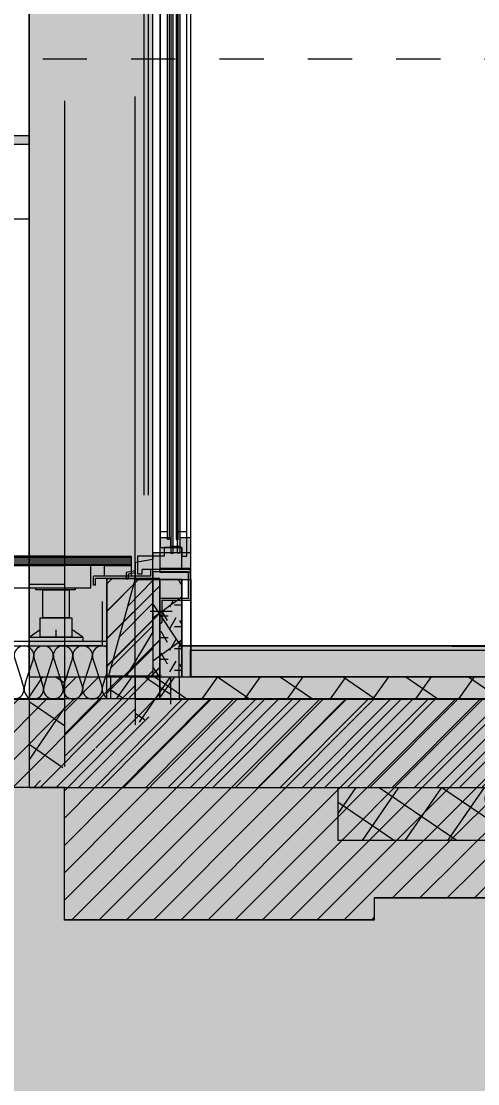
# Model space of a CAD drawing. Header units: metres. Extents: x 1838950 to 1842843, y 5171318 to 5174224.
# Drawn here: x 1840988.488 to 1840989.521, y 5171431.212 to 5171433.614 of the extents above; entities that cross this region are included whole.
import ezdxf

# ---------------------------------------------------------------- set-up
doc = ezdxf.new("R2010")
doc.units = ezdxf.units.M
doc.header["$LTSCALE"] = 0.0254
doc.header["$PDMODE"] = 1
doc.header["$PDSIZE"] = -2
for name, pattern in [('AXES', [2, 1.25, -0.25, 0.25, -0.25]), ('CACHE', [0.375, 0.25, -0.125]), ('ISO-02', [0.75, 0.6, -0.15])]:
    doc.linetypes.add(name, pattern=pattern)
doc.layers.get('0').update_dxf_attribs({"lineweight": 18})
doc.layers.get('DEFPOINTS').update_dxf_attribs({"lineweight": 18})
for name, color, linetype, lineweight, true_color in [('01_cote_gen', 4, 'Continuous', 18, 0x00ffff), ('01_hach', 1, 'CACHE', 18, 0xff0000), ('01_tram_axes', 1, 'AXES', 18, 0xff0000)]:
    doc.layers.add(name, color=color, linetype=linetype, lineweight=lineweight, true_color=true_color)
for name, color, linetype, lineweight in [('01_murs_coup', 7, 'Continuous', 18), ('B BATI-GO-coupÈ_Hatch', 7, 'Continuous', 5), ('B BATI-GO-coupé', 7, 'Continuous', 35), ('B BATI-GO-vu', 7, 'Continuous', 5), ('B BATI-GO-vu_Hatch', 7, 'Continuous', 5), ('B BATI-isolation', 7, 'Continuous', 5), ('B BATI-isolation_Hatch', 7, 'Continuous', 5), ('B BATI-sol', 7, 'Continuous', 13), ('B GÈnÈral_Hatch', 7, 'Continuous', 5), ('B Général', 7, 'Continuous', 5), ('B-BATI _ GO coupé', 7, 'Continuous', 35), ('B-BATI _ terrasses', 7, 'Continuous', 18), ('B-BATI _ terrasses_Hatch', 7, 'Continuous', 5), ('C ANNOTATIONS-cotation', 7, 'Continuous', 5), ('FENETRES - vu', 7, 'Continuous', 5), ('GÈnÈral_Hatch', 7, 'Continuous', 5), ('Général', 7, 'Continuous', 5)]:
    doc.layers.add(name, color=color, linetype=linetype, lineweight=lineweight)
doc.styles.add('Arial', font='arial.ttf')
doc.dimstyles.new('100é', dxfattribs={"dimtxt": 302.065972222221, "dimasz": 0.0001240234375, "dimexe": 0, "dimexo": 2.499999999999999e-06, "dimgap": 1e-07, "dimtad": 1, "dimzin": 3, "dimtxsty": 'Arial', "dimblk": 'VW_FILLEDARROW-2', "dimblk1": 'VW_FILLEDARROW-2', "dimblk2": 'VW_FILLEDARROW-2', "dimcen": 0, "dimdle": 1e-06, "dimazin": 0, "dimtfac": 1, "dimtix": 1, "dimtmove": 0, "dimatfit": 0, "dimldrblk": 'VW_FILLEDARROW-2', "dimfxl": 1, "dimfrac": 2, "dimtolj": 1, "dimtzin": 3, "dimarcsym": 0})
doc.dimstyles.new('EXE-COT-33', dxfattribs={"dimtxt": 302.065972222221, "dimasz": 0.00013797607421875, "dimexe": 1e-08, "dimexo": 8e-09, "dimgap": 5e-08, "dimtad": 1, "dimzin": 3, "dimtxsty": 'Arial', "dimblk": 'VW_FILLEDARROW-1', "dimblk1": 'VW_FILLEDARROW-1', "dimblk2": 'VW_FILLEDARROW-1', "dimcen": 0, "dimazin": 0, "dimtfac": 1, "dimtix": 1, "dimtmove": 0, "dimatfit": 0, "dimldrblk": 'VW_FILLEDARROW-1', "dimfxl": 1, "dimfrac": 2, "dimtolj": 1, "dimtzin": 3, "dimarcsym": 0})
pattern_1 = [(145.7235947438835, (388.1691140702418, 220.8695760480229), (-0.04505486471661582, -0.06610642302656715), []), (-124.2764052561165, (388.1691140702418, 220.8695760480229), (-0.06610642302656715, 0.04505486471661577), [])]
pattern_2 = [(45, (0, 0), (0.02425347222222122, -0.02645833333333338), [])]
pattern_3 = [(45, (0, 0), (0.03527777774492279, -0.02645833334565396), [])]
pattern_4 = [(0, (0.005291666661738418, -0.00705555555637693), (0.003527777774492279, -0.004409722221811535), [])]

# ---------------------------------------------------------------- blocks, each defined once
blk = doc.blocks.new('PF 208 Coupe-5')
at = {"layer": 'B GÈnÈral_Hatch', "linetype": 'Continuous', "lineweight": 0, "true_color": 0xffffff}
for points in [[(-1.151972003113283, 0.1699720031568896), (1.402984456645837, 0.1699720030701835), (1.402984456645837, -0.05002799692981654), (1.302984456645837, -0.1100279969298165), (1.262972003063728, -0.1100279969298165), (1.262972003052514, -0.1100279969298165), (-1.151972003113283, -0.1100279969303256), (-1.151972003113283, 0.1699720031568896)], [(1.402984456645837, -0.1100279969145822), (1.402984456645837, -0.01002799691458222), (1.402984456645837, -0.01002799691458222), (1.402984456645837, -0.01002799691458222), (1.182984456645837, -0.07002799691458222), (1.182984456645837, -0.1100279969145822), (1.402984456645837, -0.1100279969145822)], [(1.122984456645837, -0.1960279969303256), (1.122984456645837, -0.110027996929844), (1.137984456645837, -0.110027996929844), (1.144776549241985, -0.07002799693032558), (1.182984456645837, -0.07002799693032558), (1.182984456645837, -0.1960279969303256), (1.122984456645837, -0.1960279969303256)], [(1.088599108325829, -0.1510279969303255), (1.088599108325829, -0.1260279969303255), (1.157369804965844, -0.1260279969303255), (1.157369804965844, -0.1960279969303255), (1.088599108325829, -0.1960279969303255), (1.088599108325829, -0.1710279969303256), (1.108345256912103, -0.1710279969303256), (1.108345256912103, -0.1510279969303255), (1.088599108325829, -0.1510279969303255)]]:
    blk.add_hatch(color=7, dxfattribs=at).paths.add_polyline_path(points)
at = {"layer": 'B Général', "linetype": 'Continuous', "lineweight": 5}
h = blk.add_hatch(dxfattribs=at)
h.set_pattern_fill('50_BETON', style=0, pattern_type=2)
h.set_pattern_definition(pattern_2)
h.paths.add_polyline_path([(1.402984456645837, -0.1100279969145822), (1.402984456645837, -0.01002799691458222), (1.182984456645837, -0.07002799691458222), (1.182984456645837, -0.1100279969145822)])
at = {"layer": 'B Général', "linetype": 'Continuous', "lineweight": 0, "true_color": 0xeeeeee}
for points in [[(-0.9040453156618578, -0.1510279969303256), (1.123345256912103, -0.1510279969303256), (1.123345256912103, -0.1560279969303256), (-0.9040453156618578, -0.1560279969303256)], [(-0.9040453156618578, -0.1710279969303256), (1.123345256912103, -0.1710279969303256), (1.123345256912103, -0.1660279969303256), (-0.9040453156618578, -0.1660279969303256)]]:
    blk.add_hatch(color=7, dxfattribs=at).paths.add_polyline_path(points)
at = {"layer": 'GÈnÈral_Hatch', "linetype": 'Continuous', "lineweight": 0, "true_color": 0xffffff}
blk.add_hatch(color=7, dxfattribs=at).paths.add_polyline_path([(1.182984456645837, -0.1100279969145822), (1.402984456645837, -0.1100279969145822), (1.402984456645837, -0.1760279969303256), (1.182984456645837, -0.1760279969303256), (1.182984456645837, -0.1100279969145822)])
at = {"layer": 'Général', "linetype": 'Continuous', "lineweight": 5, "true_color": 0x808080}
h = blk.add_hatch(dxfattribs=at)
h.set_pattern_fill('02_ISOLANT', color=8, style=0, pattern_type=2)
h.set_pattern_definition(pattern_1)
h.paths.add_polyline_path([(1.182984456645837, -0.1100279969145822), (1.402984456645837, -0.1100279969145822), (1.402984456645837, -0.1760279969303256), (1.182984456645837, -0.1760279969303256)])
at = {"layer": 'B Général', "color": 251, "linetype": 'Continuous', "lineweight": 5, "true_color": 0x5b5b5b}
for p, q in [((-0.9020114145708449, -0.09002694259664258), (0.9919720031085856, -0.0900269448551376)), ((-0.902011414587666, -0.1000269425966426), (0.9919720030917645, -0.1000269448551376))]:
    blk.add_line(p, q, dxfattribs=at)
at = {"layer": 'B Général', "color": 7, "linetype": 'Continuous', "lineweight": 5}
blk.add_line((0.9263573461385267, -0.1100279969303256), (-1.018684515395592, -0.1100279969303256), dxfattribs=at)
at = {"layer": 'B Général', "color": 7, "linetype": 'Continuous', "lineweight": 5, "flags": 128}
for points in [[(-1.151972003113283, 0.1699720031568895), (1.402984456645837, 0.1699720030701835), (1.402984456645837, -0.05002799692981654), (1.302984456645837, -0.1100279969298165), (1.262972003063728, -0.1100279969298165), (1.262972003052514, -0.1100279969298165), (-1.151972003113283, -0.1100279969303256)], [(1.402984456645837, -0.1100279969145822), (1.402984456645837, -0.01002799691458222), (1.402984456645837, -0.01002799691458222), (1.402984456645837, -0.01002799691458222), (1.182984456645837, -0.07002799691458222), (1.182984456645837, -0.1100279969145822)], [(-0.9530698637155992, -0.1260279969303256), (1.166469804965844, -0.1260279969303256), (1.166469804965844, -0.1960279969303256), (-0.9530698637155992, -0.1960279969303256)]]:
    blk.add_lwpolyline(points, close=True, dxfattribs=at)
at = {"layer": 'B Général', "lineweight": 5, "flags": 128}
for points in [[(1.122984456645837, -0.1960279969303256), (1.122984456645837, -0.110027996929844), (1.137984456645837, -0.110027996929844), (1.144776549241985, -0.07002799693032558), (1.182984456645837, -0.07002799693032558), (1.182984456645837, -0.1960279969303256)], [(1.08859910832583, -0.1510279969303256), (1.08859910832583, -0.1260279969303256), (1.157369804965844, -0.1260279969303256), (1.157369804965844, -0.1960279969303256), (1.08859910832583, -0.1960279969303256), (1.08859910832583, -0.1710279969303256), (1.108345256912103, -0.1710279969303256), (1.108345256912103, -0.1510279969303256)], [(-0.9040453156618578, -0.1510279969303256), (1.123345256912103, -0.1510279969303256), (1.123345256912103, -0.1560279969303256), (-0.9040453156618578, -0.1560279969303256)], [(-0.9040453156618578, -0.1710279969303256), (1.123345256912103, -0.1710279969303256), (1.123345256912103, -0.1660279969303256), (-0.9040453156618578, -0.1660279969303256)]]:
    blk.add_lwpolyline(points, close=True, dxfattribs=at)
at = {"layer": 'Général', "color": 7, "linetype": 'Continuous', "lineweight": 5}
for p, q in [((1.181905651439199, -0.05473173811149429), (1.181905651439199, -0.0502317381114943)), ((1.182984456645837, -0.1760279969303256), (1.402984456645837, -0.1760279969303256)), ((1.182984456645837, -0.1960279969303256), (1.402984456645837, -0.1960279969303256))]:
    blk.add_line(p, q, dxfattribs=at)
at = {"layer": 'Général', "color": 7, "linetype": 'Continuous', "lineweight": 5, "flags": 128}
for points in [[(1.163415036892481, -0.07002799692959066), (1.166905651439199, -0.0502317381114943), (1.181905651439199, -0.0502317381114943), (1.178155651439199, -0.0502317381114943)], [(1.167984456645837, -0.07002799693032558), (1.170681599779497, -0.05473173811149431), (1.181905651439199, -0.05473173811149429)]]:
    blk.add_lwpolyline(points, dxfattribs=at)
blk.add_lwpolyline([(1.182984456645837, -0.1100279969145822), (1.402984456645837, -0.1100279969145822), (1.402984456645837, -0.1760279969303256), (1.182984456645837, -0.1760279969303256)], close=True, dxfattribs=at)
blk = doc.blocks.new('Groupe-397-1-4')
at = {"layer": 'B Général', "linetype": 'Continuous', "lineweight": 0, "true_color": 0x808080}
blk.add_hatch(color=8, dxfattribs=at).paths.add_polyline_path([(77.58484212868782, -58.64995336934717), (84.18487662373452, -58.64995336934717), (84.18487662373452, -58.66995336934718), (77.58484212868782, -58.66995336934718)])
at = {"layer": 'B Général', "color": 7, "linetype": 'Continuous', "lineweight": 5, "flags": 128}
blk.add_lwpolyline([(77.58484212868782, -58.64995336934717), (84.18487662373452, -58.64995336934717), (84.18487662373452, -58.66995336934718), (77.58484212868782, -58.66995336934718)], close=True, dxfattribs=at)
blk = doc.blocks.new('VW_FILLEDARROW-2')
at = {"linetype": 'Continuous', "lineweight": 0, "transparency": 16777216}
blk.add_hatch(color=0, dxfattribs=at).paths.add_polyline_path([(-1, 0.1227845609029044), (0, 0), (-1, -0.1227845609029047)])
at = {"color": 0, "lineweight": 20, "transparency": 16777216, "flags": 128}
blk.add_lwpolyline([(-1, 0.1227845609029044), (0, 0), (-1, -0.1227845609029047)], close=True, dxfattribs=at)
blk = doc.blocks.new('*D1740')
at = {"layer": 'C ANNOTATIONS-cotation', "color": 0, "linetype": 'Continuous', "lineweight": -2, "transparency": 16777216}
for p, q in [((1840994.728858534, 5171434.701951964), (1840992.260898739, 5171434.701951964)), ((1840992.260898739, 5171434.677147277), (1840992.260898739, 5171432.226756651)), ((1840989.463461636, 5171432.201951964), (1840992.260898739, 5171432.201951964))]:
    blk.add_line(p, q, dxfattribs=at)
at = {"layer": 'DEFPOINTS', "color": 0, "linetype": 'Continuous', "transparency": 16777216}
for p in [(1840994.728861033, 5171434.701951964), (1840989.463459136, 5171432.201951964), (1840992.260898739, 5171432.201951964)]:
    blk.add_point(p, dxfattribs=at)
at = {"layer": 'C ANNOTATIONS-cotation', "color": 0, "linetype": 'Continuous', "lineweight": -2, "transparency": 16777216, "xscale": 0.0248046875, "yscale": 0.0248046875, "zscale": 0.0248046875}
for p, rotation in [((1840992.260898739, 5171434.701951964), 90), ((1840992.260898739, 5171432.201951964), 270)]:
    blk.add_blockref('VW_FILLEDARROW-2', p, dxfattribs=dict(at, rotation=rotation))
at = {"layer": 'C ANNOTATIONS-cotation', "color": 0, "linetype": 'Continuous', "lineweight": 5, "transparency": 16777216, "insert": (1840992.194542531, 5171433.451951963), "char_height": 0.09377775410353535, "attachment_point": 5, "rotation": 90, "style": 'Arial'}
blk.add_mtext('\\A1;2,50', dxfattribs=at)
blk = doc.blocks.new('*D1741')
at = {"layer": 'C ANNOTATIONS-cotation', "color": 0, "linetype": 'Continuous', "lineweight": -2, "transparency": 16777216}
for p, q in [((1840992.260898739, 5171432.226756651), (1840992.260898739, 5171432.251561339)), ((1840989.463461636, 5171432.201951964), (1840992.260898739, 5171432.201951964)), ((1840992.260898739, 5171432.201951964), (1840992.260898739, 5171431.761951963)), ((1840991.61574986, 5171431.761951963), (1840992.260898739, 5171431.761951963)), ((1840992.260898739, 5171431.737147276), (1840992.260898739, 5171431.712342588))]:
    blk.add_line(p, q, dxfattribs=at)
at = {"layer": 'DEFPOINTS', "color": 0, "linetype": 'Continuous', "transparency": 16777216}
for p in [(1840989.463459136, 5171432.201951964), (1840991.61574736, 5171431.761951963), (1840992.260898739, 5171431.761951963)]:
    blk.add_point(p, dxfattribs=at)
at = {"layer": 'C ANNOTATIONS-cotation', "color": 0, "linetype": 'Continuous', "lineweight": -2, "transparency": 16777216, "xscale": 0.0248046875, "yscale": 0.0248046875, "zscale": 0.0248046875}
for p, rotation in [((1840992.260898739, 5171432.201951964), 270), ((1840992.260898739, 5171431.761951963), 90)]:
    blk.add_blockref('VW_FILLEDARROW-2', p, dxfattribs=dict(at, rotation=rotation))
at = {"layer": 'C ANNOTATIONS-cotation', "color": 0, "linetype": 'Continuous', "lineweight": 5, "transparency": 16777216, "insert": (1840992.265254292, 5171431.380351985), "char_height": 0.09377775410353535, "attachment_point": 5, "rotation": 90, "style": 'Arial'}
blk.add_mtext('\\A1;0,44', dxfattribs=at)
blk = doc.blocks.new('Groupe-873-1-4')
at = {"layer": 'B-BATI _ terrasses_Hatch', "linetype": 'Continuous', "lineweight": 0, "true_color": 0xffffff}
for points in [[(84.19993304139223, -59.67235216697661), (84.28938820639013, -59.67235216697661), (84.28938820639013, -59.67739109161886), (84.19993304139223, -59.67739109161886), (84.19993304139223, -59.67235216697661)], [(84.21601217580778, -59.67739109161886), (84.27564895247302, -59.67739109161886), (84.2756489524735, -59.74003777000142), (84.2160121758083, -59.74003777000142), (84.21601217580778, -59.67739109161886)], [(84.21004848054903, -59.74003777000143), (84.28157689473981, -59.74003777000143), (84.28154117717519, -59.78405751194524), (84.21001324928953, -59.78405751194524), (84.21004848054903, -59.74003777000143)], [(84.18501785618159, -59.78405751194524), (84.30664327210022, -59.78405751194524), (84.30664327210022, -59.79413536123685), (84.18501785618164, -59.79413536123685), (84.18501785618159, -59.78405751194524)]]:
    blk.add_hatch(color=7, dxfattribs=at).paths.add_polyline_path(points)
at = {"layer": 'B-BATI _ GO coupé', "lineweight": 5}
for p, q in [((84.1850178561816, -59.78405751194523), (84.21002467189497, -59.76705824541496)), ((84.24581900519063, -59.76770649833078), (84.24583056414093, -59.78345394275521)), ((84.30664327212993, -59.78405751194523), (84.2815883246421, -59.76710757090393))]:
    blk.add_line(p, q, dxfattribs=at)
at = {"layer": 'B-BATI _ terrasses', "color": 7, "lineweight": 5, "flags": 128}
for points in [[(84.19993304139224, -59.67235216697661), (84.28938820639014, -59.67235216697661), (84.28938820639014, -59.67739109161886), (84.19993304139224, -59.67739109161886)], [(84.21601217580779, -59.67739109161886), (84.27564895247302, -59.67739109161886), (84.27564895247353, -59.74003777000142), (84.21601217580832, -59.74003777000142)], [(84.210048480549, -59.74003777000142), (84.28157689473981, -59.74003777000142), (84.28154117717519, -59.78405751194523), (84.21001324928953, -59.78405751194523)], [(84.1850178561816, -59.78405751194523), (84.30664327210025, -59.78405751194523), (84.30664327210025, -59.79413536123684), (84.18501785618166, -59.79413536123684)]]:
    blk.add_lwpolyline(points, close=True, dxfattribs=at)
blk = doc.blocks.new('Groupe-874-1-4')
at = {"layer": 'FENETRES - vu'}
for p, q in [((0.1829666215399047, -1.044997024635741), (0.09296662154022488, -1.044997106041134)), ((0.0929667115608172, -1.059870373460071), (0.09296662154022488, -1.044997106041134)), ((0.1779666215399047, -1.049997024635741), (0.09796662154022488, -1.049997106041133)), ((0.09796671194520604, -1.064870373460071), (0.09796662154022488, -1.049997106041133)), ((0.1779679498863843, -1.109997935617153), (0.1779666215399047, -1.049997024635741)), ((0.1829679498863843, -1.114997935617153), (0.1829666215399047, -1.044997024635741)), ((0.0929667115608172, -1.059870373460071), (-0.0370331968798273, -1.05987029786942)), ((-0.0370331968798273, -1.07987029786942), (-0.0370331968798273, -1.05987029786942)), ((-0.0320331968798273, -1.07987029786942), (-0.0370331968798273, -1.07987029786942)), ((0.09796671194520604, -1.064870373460071), (-0.0320331968798273, -1.06487029786942)), ((-0.0320331968798273, -1.07987029786942), (-0.0320331968798273, -1.06487029786942)), ((0.1779679498863843, -1.109997935617153), (0.1129679548177955, -1.109997934959989)), ((0.1129679548177955, -1.109997934959989), (0.1129679548177955, -1.164997934960018)), ((0.1829679498863843, -1.114997935617153), (0.1179679548177955, -1.114997934959989)), ((0.1179679548177955, -1.114997934960018), (0.1179679548177955, -1.164997934960018)), ((0.1412957776736876, -1.139997934960018), (0.09129577767368756, -1.139997934960018)), ((0.1129679548177955, -1.164997934960018), (0.1179679548177955, -1.164997934960018))]:
    blk.add_line(p, q, dxfattribs=at)
blk = doc.blocks.new('PF 208 Coupe-1-4')
at = {"layer": 'B BATI-GO-vu', "linetype": 'Continuous', "lineweight": 5}
h = blk.add_hatch(dxfattribs=at)
h.set_pattern_fill('45_0_15_52', style=0, pattern_type=2)
h.set_pattern_definition(pattern_3)
h.paths.add_polyline_path([(0.1129707800416509, -1.284997934975036), (0.1129707732208044, -1.06499792239492), (-0.007029226779195596, -1.06499792239492), (-0.007029213137531769, -1.284997934975036)])
at = {"layer": 'B BATI-GO-vu_Hatch', "linetype": 'Continuous', "lineweight": 0, "true_color": 0xffffff}
blk.add_hatch(color=7, dxfattribs=at).paths.add_polyline_path([(0.1129707800416508, -1.284997934975035), (0.1129707732208044, -1.064997922394919), (-0.007029226779195596, -1.064997922394919), (-0.007029213137531762, -1.284997934975035), (0.1129707800416508, -1.284997934975035)])
at = {"layer": 'B BATI-isolation_Hatch', "linetype": 'Continuous', "lineweight": 5, "true_color": 0x444444}
h = blk.add_hatch(dxfattribs=at)
h.set_pattern_fill('HEXA_0_05_5', color=250, style=0, pattern_type=2)
h.set_pattern_definition([(0, (-1.075735590855032, -0.8101890777822937), (0.04261363593750001, 0.02460299407215187), [0.028409090625, -0.05681818125000002]), (120, (-1.075735590855032, -0.8101890777822937), (-0.04261363584439146, 0.02460299423342057), [0.02840909062499998, -0.05681818124999997]), (59.99999999999999, (-1.047326500230032, -0.7609830894229651), (9.310853130162222e-11, 0.04920598830557245), [0.02840909062499999, -0.05681818125])])
h.paths.add_polyline_path([(0.1179680226590863, -1.129283649845122), (0.1179679548178101, -1.164998121451223), (0.1129679498863843, -1.164998121451223), (0.1129679498615878, -1.284997935616717), (0.1629679498615878, -1.284997935616717), (0.1629679498863843, -1.114997935617153), (0.1179680226590863, -1.114997935617153)])
at = {"linetype": 'Continuous', "lineweight": 5, "flags": 128}
blk.add_lwpolyline([(-0.01203029146385961, -1.035870322072115), (0.04796970174976741, -1.035870322072115), (0.04796970174976741, -1.059870332768617), (-0.01203029146385961, -1.059870332768617)], close=True, dxfattribs=at)
at = {"layer": 'B BATI-GO-coupé', "linetype": 'Continuous', "lineweight": 5}
blk.add_line((-0.1829714006623399, 0.9849445296509511), (-0.1829714006623399, -1.284738065927435), dxfattribs=at)
at = {"layer": 'B BATI-GO-vu', "linetype": 'Continuous', "lineweight": 5}
for p, q in [((0.0629697017497674, -1.054870335641011), (0.07296970174976741, -1.054870335641011)), ((0.1629668022683909, -1.044997042725663), (0.07296970174976741, -1.044997042725663)), ((0.07296970174976741, -1.054870335641011), (0.07296970174976741, -1.044997042725663))]:
    blk.add_line(p, q, dxfattribs=at)
at = {"layer": 'B BATI-GO-vu', "flags": 128}
blk.add_lwpolyline([(0.1129707800416509, -1.284997934975036), (0.1129707732208044, -1.06499792239492), (-0.007029226779195596, -1.06499792239492), (-0.007029213137531769, -1.284997934975036)], close=True, dxfattribs=at)
at = {"layer": 'B BATI-isolation'}
for p, q in [((0.1629679498863988, -1.114998122108358), (0.1629679497809908, -1.284997935616717)), ((0.1829679498863989, -1.114998122108358), (0.1829676486444697, -1.284997935616717))]:
    blk.add_line(p, q, dxfattribs=at)
at = {"layer": 'B Général', "color": 7, "lineweight": 5}
for p, q in [((0.1141281960438137, 0.9641982363471471), (0.1141281960438137, -0.9598694172205396)), ((0.1741281960438137, -0.959869417208316), (0.1741281960438137, 0.9803142174657987))]:
    blk.add_line(p, q, dxfattribs=at)
at = {"layer": 'B Général', "lineweight": 5}
blk.add_line((0.0629697017497674, -1.014870322072748), (0.0629697017497674, -1.054870335641011), dxfattribs=at)
at = {"layer": 'B Général', "color": 7, "lineweight": 5, "flags": 128}
for points in [[(0.1303781960438136, 0.9728753422163136), (0.1343781960438137, 0.9728753422163136), (0.1343781960438137, -0.977), (0.1303781960438136, -0.977)], [(0.1543781960438137, 0.9728753422163136), (0.1503781960438137, 0.9728753422163136), (0.1503781960438137, -0.977), (0.1543781960438137, -0.977)]]:
    blk.add_lwpolyline(points, close=True, dxfattribs=at)
at = {"layer": 'FENETRES - vu'}
for p, q in [((0.1629668022683909, -0.9948703220727475), (0.1229668022683909, -0.9948703220727475)), ((0.1229668022683909, -0.9948703220727475), (0.1229668022683909, -1.014870322072748)), ((0.1629668022683909, -1.044997042725663), (0.1629668022683909, -0.9948703220727475)), ((0.1229668022683909, -1.014870322072748), (0.0629697017497674, -1.014870322072748))]:
    blk.add_line(p, q, dxfattribs=at)
at = {"layer": 'FENETRES - vu', "flags": 128}
blk.add_lwpolyline([(0.1303781960438136, -0.9598694172172291), (0.1141281960438137, -0.9598694172205396), (0.1141281960509441, -0.9948703220725109), (0.1629668022683909, -0.9948703220727475), (0.1629668022695842, -1.014870335645057), (0.1741281960588603, -1.014870335642812), (0.1741281960438137, -0.959869417208316), (0.1543781960438137, -0.9598694172123395)], dxfattribs=at)
at = {"layer": 'FENETRES - vu', "color": 7}
blk.add_blockref('Groupe-874-1-4', (0, 0), dxfattribs=at)
blk = doc.blocks.new('Groupe-973-1-4')
at = {"layer": 'B BATI-GO-coupÈ_Hatch', "linetype": 'Continuous', "lineweight": 0, "true_color": 0xffffff}
for points in [[(84.96607381249257, -60.4224073939075), (84.26488626994542, -60.42304670268169), (84.26488626994542, -60.12431911273919), (76.14487977601026, -60.12368290770977), (76.14487977601026, -57.05186553712178), (76.31484213000094, -57.05186553712178), (76.31484213000094, -59.92368290770985), (81.02472797994426, -59.92368290770985), (81.02472709874834, -58.83867728997307), (81.18472779269138, -58.83867728997307), (81.18472867388732, -59.92368290770985), (84.18484862324316, -59.92368290770985), (84.18484862324316, -59.92241049764684), (84.36067697003793, -59.92241049764684), (84.36067836861935, -59.65135215309755), (84.48067553221905, -59.65135215309755), (84.48067413361645, -59.92241049764684), (84.88485511730855, -59.92241049764684), (84.8848551173085, -59.92368290770926), (90.42484219807066, -59.92368290770025), (90.42484205540272, -60.37368445955434), (84.96607366982467, -60.37368135581871), (84.96607381249257, -60.4224073939075)], [(90.42484212673668, -59.87368290770991), (84.55067509967841, -59.87368290770991), (84.55067509967806, -59.81368290770991), (90.42484212673668, -59.81368290770991), (90.42484212673668, -59.87368290770991)], [(90.42487978439183, -59.92368290770985), (84.48067412706031, -59.92368290770985), (84.48067412705998, -59.87368290770984), (90.42487978439183, -59.87368290770984), (90.42487978439183, -59.92368290770985)]]:
    blk.add_hatch(color=7, dxfattribs=at).paths.add_polyline_path(points)
at = {"layer": 'B BATI-GO-coupé', "linetype": 'Continuous', "lineweight": 5}
h = blk.add_hatch(dxfattribs=at)
h.set_pattern_fill('45_0_15_52', style=0, pattern_type=2)
h.set_pattern_definition(pattern_3)
h.paths.add_polyline_path([(84.96607381249257, -60.42240739390749), (84.26488626994544, -60.42304670268168), (84.26488626994544, -60.12431911273919), (76.14487977601027, -60.12368290770976), (76.14487977601027, -57.05186553712178), (76.31484213000095, -57.05186553712178), (76.31484213000095, -59.92368290770985), (81.02472797994426, -59.92368290770985), (81.02472709874834, -58.83867728997307), (81.18472779269138, -58.83867728997306), (81.18472867388734, -59.92368290770985), (84.18484862324316, -59.92368290770985), (84.18484862324316, -59.92241049764684), (84.36067697003793, -59.92241049764684), (84.36067836861935, -59.65135215309754), (84.48067553221905, -59.65135215309754), (84.48067413361647, -59.92241049764684), (84.88485511730855, -59.92241049764684), (84.88485511730853, -59.92368290770924), (90.42484219807066, -59.92368290770024), (90.42484205540272, -60.37368445955434), (84.96607366982467, -60.37368135581871)])
h = blk.add_hatch(dxfattribs=at)
h.set_pattern_fill('VEGETAL2', style=0, pattern_type=2)
h.set_pattern_definition([(45.00000000000001, (0.00766044443118978, 0.006427876096865395), (0.07071067811865475, -0.07071067811865475), [0.005250000000000001, -0.09975]), (75.38513961817223, (0.01783757310405148, -0.02455131312549933), (0.07128352955351579, -0.01020497534481402), [0.003653325460649147, -0.0538819327978997]), (24.65279856175331, (0.07046590121858777, -0.01626833515036798), (0.04019629823861681, -0.01699406978889371), [0.00342866653670716, -0.05944073389669932]), (44.99999999999999, (-0.02148741847566572, -0.04217143323652701), (0.12699999978689, -0.12699999978689), [0.0017960512212, -0.1778090708988]), (44.99999999999999, (0.00759533106636674, -0.07226474791589221), (0.12699999978689, -0.12699999978689), [0.0017960512212, -0.1778090708988]), (44.99999999999999, (0.05114839341893461, -0.04939342937408118), (0.12699999978689, -0.12699999978689), [0.0017960512212, -0.1778090708988]), (-8.57428194001256, (0.0134009213955161, 0.09535251034970602), (-0.02677759893882031, -0.1775977479778722), [0.004897594814510111, -0.17470752730549]), (7.244392092316059, (0.09172520919830579, -0.001601069482110769), (0.02264854258806916, -0.1781713877433089), [0.007719076551923468, -0.1718860455680765]), (-123.5382931368003, (0.007258664261154258, 0.04582940247338029), (-0.1497038783126153, 0.09923078509163233), [0.005505389384252163, -0.06081184556066669]), (29.27305932422257, (-0.05623602223771048, -0.04085786176155187), (0.08782193821209146, -0.156669419672161), [0.006520850619777362, -0.1730842715002227]), (46.50820719470569, (-0.01237424770242907, 0.03353363604234972), (0.1302986605182412, -0.1236133445825821), [0.01836432124960537, -0.1612408008703945]), (31.33011299162627, (0.02879023769282431, -0.1074466298316049), (0.09338893746871145, -0.1534161212200505), [0.009120130412457185, -0.1704849917075428]), (40.00000000000001, (0, 0), (0.1154479471349735, -0.1375855057557316), [0.01, -0.1696051221200001]), (-70.53999473735705, (-0.03214351280082497, -0.09335153952286794), (-0.1693450487497959, -0.05983522671194084), [0.008291462430797526, -0.1733457928602815]), (42.46615669949397, (0.03123067047074136, -0.01714234994268619), (0.06751545970018591, -0.07376762637819234), [0.00461937027994165, -0.08776803531889135]), (45, (0.05480089651029295, -0.04071257598223777), (0.07071067811865475, -0.07071067811865474), [0.005000000000000001, -0.095]), (49.38992307315287, (0.1019413485893961, -0.08785302806134093), (0.07591568403175053, -0.06509077444608732), [9.999999999999998e-05, -0.1775317375289578])])
h.paths.add_polyline_path([(90.42484212673669, -59.87368290770991), (84.55067509967841, -59.87368290770991), (84.55067509967807, -59.81368290770991), (90.42484212673669, -59.81368290770991)])
at = {"layer": 'B Général', "linetype": 'Continuous', "lineweight": 5, "true_color": 0x808080}
h = blk.add_hatch(dxfattribs=at)
h.set_pattern_fill('BOIS FIL HOR', color=8, style=0, pattern_type=2)
h.set_pattern_definition(pattern_4)
h.paths.add_polyline_path([(84.26567587894819, -59.6012245527748), (84.11567587894821, -59.6012245527748), (84.11567587894818, -59.6222245527748), (84.26567587894819, -59.6222245527748)])
h = blk.add_hatch(dxfattribs=at)
h.set_pattern_fill('BOIS FIL HOR', color=8, style=0, pattern_type=2)
h.set_pattern_definition(pattern_4)
h.paths.add_polyline_path([(84.26567587894819, -59.6012245527748), (84.41567587894818, -59.6012245527748), (84.41567587894818, -59.6222245527748), (84.26567587894819, -59.6222245527748)])
at = {"layer": 'B BATI-GO-coupé', "linetype": 'Continuous', "lineweight": 5, "flags": 128}
blk.add_lwpolyline([(84.96607381249257, -60.42240739390749), (84.26488626994544, -60.42304670268168), (84.26488626994544, -60.12431911273919), (76.14487977601027, -60.12368290770976), (76.14487977601027, -57.05186553712178), (76.31484213000095, -57.05186553712178), (76.31484213000095, -59.92368290770985), (81.02472797994426, -59.92368290770985), (81.02472709874834, -58.83867728997307), (81.18472779269138, -58.83867728997306), (81.18472867388734, -59.92368290770985), (84.18484862324316, -59.92368290770985), (84.18484862324316, -59.92241049764684), (84.36067697003793, -59.92241049764684), (84.36067836861935, -59.65135215309754), (84.48067553221905, -59.65135215309754), (84.48067413361647, -59.92241049764684), (84.88485511730855, -59.92241049764684), (84.88485511730853, -59.92368290770924), (90.42484219807066, -59.92368290770024), (90.42484205540272, -60.37368445955434), (84.96607366982467, -60.37368135581871)], close=True, dxfattribs=at)
at = {"layer": 'B BATI-GO-coupé', "lineweight": 9, "flags": 128}
for points in [[(90.42484212673669, -59.87368290770991), (84.55067509967841, -59.87368290770991), (84.55067509967807, -59.81368290770991), (90.42484212673669, -59.81368290770991)], [(90.42487978439185, -59.92368290770985), (84.48067412706033, -59.92368290770985), (84.48067412706001, -59.87368290770985), (90.42487978439185, -59.87368290770985)]]:
    blk.add_lwpolyline(points, close=True, dxfattribs=at)
at = {"layer": 'B BATI-GO-vu'}
blk.add_line((77.58649966137408, -58.83868095928408), (84.1847341334674, -58.83868095928408), dxfattribs=at)
at = {"layer": 'B BATI-GO-vu', "color": 7, "linetype": 'Continuous', "lineweight": 13, "flags": 128}
blk.add_lwpolyline([(84.35067948858877, -59.70380198314242), (84.35068177636009, -59.80380198314241), (84.36067948858876, -59.80380198307623), (84.36067720081748, -59.70380198314242)], dxfattribs=at)
blk.add_lwpolyline([(84.3606839022467, -59.79380198317892), (81.18472728565078, -59.79380198319731), (81.18472728565078, -59.80380198317891), (84.3606839022467, -59.80380198316058)], close=True, dxfattribs=at)
at = {"layer": 'B BATI-sol'}
blk.add_line((90.42484212673673, -59.80368290770997), (84.55067394988382, -59.80368290770997), dxfattribs=at)
at = {"layer": 'B Général', "color": 7, "linetype": 'ISO-02', "lineweight": 5}
for p, q in [((84.35043996770732, -59.80380750478528), (82.21296968629916, -59.80380750478528)), ((84.3946634907712, -59.92380750478527), (82.21296968629916, -59.92380750478527))]:
    blk.add_line(p, q, dxfattribs=at)
at = {"layer": 'B Général', "color": 7, "linetype": 'Continuous', "lineweight": 5}
for p, q in [((84.17256852581733, -59.89467425938518), (84.16964859432538, -59.8857316061719)), ((84.21679204888127, -59.89467425938518), (84.21489477448073, -59.8888636206557)), ((84.26101557194517, -59.89467425938518), (84.26014095463604, -59.89199563513955)), ((84.3606777727603, -59.92037109922696), (84.3606777727603, -59.89895495788104))]:
    blk.add_line(p, q, dxfattribs=at)
at = {"layer": 'B Général', "lineweight": 5, "flags": 128}
for points in [[(84.26567587894819, -59.6012245527748), (84.11567587894821, -59.6012245527748), (84.11567587894818, -59.6222245527748), (84.26567587894819, -59.6222245527748)], [(84.26567587894819, -59.6012245527748), (84.41567587894818, -59.6012245527748), (84.41567587894818, -59.6222245527748), (84.26567587894819, -59.6222245527748)], [(84.32466932369736, -59.6222245527748), (81.20087866243365, -59.6222245527748), (81.20087866243365, -59.67235216697661), (84.32466932369692, -59.67235216697661)]]:
    blk.add_lwpolyline(points, close=True, dxfattribs=at)
at = {"layer": 'B Général', "color": 7, "linetype": 'Continuous', "lineweight": 5, "flags": 128}
for points in [[(84.17727087724599, -59.88625923304397), (84.1946802873493, -59.83294075018533, 0.05288452119623151), (84.1956576369835, -59.82835381522036, -0.05217851489917144), (84.19565763698353, -59.82372618051988, 0.3839952055385888), (84.1735458754515, -59.80380750478528, 0.383995205537121), (84.15143411391962, -59.8237261805201, -0.05217851490252422), (84.15143411391959, -59.82835381522067, 0.0528845212035019), (84.15241146355379, -59.83294075018537), (84.16964859432538, -59.8857316061719)], [(84.22051694978035, -59.88925279681178), (84.2389038104132, -59.8329407501853, 0.05288452119508804), (84.2398811600474, -59.82835381522046, -0.0521785149025074), (84.23988116004743, -59.82372618051982, 0.3839952055406415), (84.21776939851544, -59.80380750478528, 0.3839952055405783), (84.19565763698355, -59.82372618052007, -0.05217851490254882), (84.19565763698354, -59.82835381522082, 0.05288452119046681), (84.19663498661772, -59.83294075018531), (84.21489477448073, -59.8888636206557)], [(84.26376302231476, -59.89224636057959), (84.28312733347715, -59.83294075018533, 0.05288452119976142), (84.28410468311137, -59.82835381522062, -0.0521785149014163), (84.28410468311135, -59.82372618051991, 0.3839952055397461), (84.26199292157933, -59.80380750478528, 0.3839952055374047), (84.23988116004743, -59.82372618051984, -0.05217851490799292), (84.23988116004743, -59.82835381522077, 0.05288452119728594), (84.24085850968166, -59.83294075018537), (84.26014095463604, -59.89199563513955)], [(84.30701723353853, -59.89524048772032, -0.006669784629545233), (84.30719379427755, -59.89467425938516), (84.3273508565411, -59.83294075018522, 0.05288452118889146), (84.32832820617521, -59.82835381522043, -0.05217851490147694), (84.3283282061753, -59.82372618051982, 0.3839952055405872), (84.30621644464328, -59.80380750478528, 0.383995205540765), (84.2841046831114, -59.82372618052008, -0.05217851490073497), (84.28410468311138, -59.82835381522058, 0.05288452120000012), (84.28508203274559, -59.83294075018543), (84.3052390950093, -59.89467425938577, -0.005340537688265879), (84.30538167532822, -59.89512727171)], [(84.35056849815543, -59.89825517738301, -0.04145361727062313), (84.35141731734142, -59.89467425938541), (84.3606777727603, -59.86631296336304), (84.36067777276028, -59.80630497579092, 0.2480418982129534), (84.33989851125357, -59.80646548779698, 0.2480418982145928), (84.32832820617537, -59.82372618052031, -0.0521785148981087), (84.3283282061753, -59.82835381522067, 0.05288452119624982), (84.32930555580953, -59.83294075018547), (84.34946261807305, -59.89467425938521, -0.04124875039311316), (84.3503087140509, -59.8982371947029)], [(84.13402480471157, -59.88326566927609), (84.13029970202182, -59.89467425938518, 0.05288452119716786), (84.12932235238766, -59.89926119435001, -0.0521785149039416), (84.12932235238765, -59.90388882905076, 0.3839952055375432), (84.15143411391968, -59.92380750478527, 0.3839952055393264), (84.17354587545155, -59.90388882905062, -0.05217851490432139), (84.17354587545152, -59.89926119434966, 0.05288452119450875), (84.17256852581733, -59.89467425938521)], [(84.17727087724599, -59.88625923304397), (84.17452322508574, -59.89467425938522, 0.05288452119288987), (84.1735458754516, -59.89926119434998, -0.0521785149025433), (84.17354587545155, -59.90388882905065, 0.3839952055379147), (84.19565763698355, -59.92380750478522, 0.3839952055366967), (84.21776939851549, -59.90388882905069, -0.05217851490976509), (84.21776939851546, -59.89926119434955, 0.05288452119297373), (84.21679204888123, -59.89467425938511)], [(84.22051694978035, -59.88925279681178), (84.21874674814967, -59.89467425938522, 0.05288452119739886), (84.21776939851549, -59.89926119434977, -0.05217851491091078), (84.21776939851549, -59.90388882905071, 0.3839952055374869), (84.23988116004752, -59.92380750478527, 0.3839952055393264), (84.26199292157939, -59.90388882905064, -0.05217851490317503), (84.26199292157939, -59.89926119434985, 0.05288452119969243), (84.26101557194517, -59.89467425938518)], [(84.26376302231476, -59.89224636057959), (84.26297027121359, -59.89467425938522, 0.05288452119825812), (84.26199292157942, -59.8992611943499, -0.05217851490071238), (84.26199292157939, -59.90388882905065, 0.3839952055379147), (84.2841046831114, -59.92380750478522, 0.3839952055399092), (84.30621644464333, -59.90388882905054, -0.05217851490252058), (84.30621644464333, -59.8992611943499)], [(84.30621644464333, -59.89926119434982, 0.04753055936570454), (84.30538167532833, -59.8951272717104)], [(84.30701723353833, -59.89524048772103, 0.04619844106630914), (84.30621644464338, -59.8992611943501, -0.0521785148988906), (84.30621644464334, -59.90388882905059, 0.3839952055396897), (84.32832820617534, -59.92380750478527, 0.3839952055393665), (84.35043996770726, -59.90388882905064, -0.05217851490317503), (84.35043996770726, -59.89926119434985)], [(84.35043996770726, -59.89926119434988, 0.01161044354670623), (84.35030871405091, -59.89823719470305)], [(84.3505684981554, -59.89825517738315, 0.01140589928806419), (84.35043996770726, -59.89926119434985, -0.05217851490300443), (84.35043996770726, -59.90388882905063, 0.2296946030921475), (84.3606777727603, -59.92037109922696)]]:
    blk.add_lwpolyline(points, format="xyb", dxfattribs=at)
at = {"layer": 'B Général', "color": 7}
blk.add_blockref('PF 208 Coupe-1-4', (84.36770617719841, -58.58635423070263), dxfattribs=at)
at = {"layer": 'B-BATI _ GO coupé', "color": 7}
blk.add_blockref('Groupe-873-1-4', (0, 0), dxfattribs=at)
blk = doc.blocks.new('VW_FILLEDARROW-1')
at = {"linetype": 'Continuous', "lineweight": 0, "transparency": 16777216}
blk.add_hatch(color=0, dxfattribs=at).paths.add_polyline_path([(-1, 0.1227845609029045), (0, 0), (-1, -0.1227845609029047)])
at = {"color": 0, "lineweight": 20, "transparency": 16777216, "flags": 128}
blk.add_lwpolyline([(-1, 0.1227845609029045), (0, 0), (-1, -0.1227845609029047)], close=True, dxfattribs=at)
blk = doc.blocks.new('*D1279')
at = {"layer": '01_cote_gen', "color": 0, "lineweight": -2, "transparency": 16777216}
blk.add_line((85.336340927455, -60.3735449316123), (85.336340927455, -59.92448777360698), dxfattribs=at)
at = {"layer": 'DEFPOINTS', "color": 0, "transparency": 16777216}
for p in [(84.96601321133264, -59.92434979753276), (85.336340927455, -59.92434979753276), (84.9660583110234, -60.37368290768652)]:
    blk.add_point(p, dxfattribs=at)
at = {"layer": '01_cote_gen', "color": 0, "lineweight": -2, "transparency": 16777216, "xscale": 0.00013797607421875, "yscale": 0.00013797607421875, "zscale": 0.00013797607421875}
for p, rotation in [((85.336340927455, -59.92434979753276), 90), ((85.336340927455, -60.37368290768652), 270)]:
    blk.add_blockref('VW_FILLEDARROW-1', p, dxfattribs=dict(at, rotation=rotation))
at = {"layer": '01_cote_gen', "color": 0, "lineweight": 5, "transparency": 16777216, "insert": (85.25895401236421, -60.14901635260964), "char_height": 0.083327061882049, "attachment_point": 5, "rotation": 90, "style": 'Arial'}
blk.add_mtext('\\A1;0', dxfattribs=at)
blk = doc.blocks.new('*D1287')
at = {"layer": '01_cote_gen', "color": 0, "lineweight": -2, "transparency": 16777216}
blk.add_line((83.92059330400367, -60.42354493163621), (83.92059330400367, -60.12396086504509), dxfattribs=at)
at = {"layer": 'DEFPOINTS', "color": 0, "transparency": 16777216}
for p in [(83.55026558788137, -60.12382288897087), (83.92059330400367, -60.12382288897087), (84.26488627030788, -60.42368290771044)]:
    blk.add_point(p, dxfattribs=at)
at = {"layer": '01_cote_gen', "color": 0, "lineweight": -2, "transparency": 16777216, "xscale": 0.00013797607421875, "yscale": 0.00013797607421875, "zscale": 0.00013797607421875}
for p, rotation in [((83.92059330400367, -60.12382288897087), 90), ((83.92059330400367, -60.42368290771044), 270)]:
    blk.add_blockref('VW_FILLEDARROW-1', p, dxfattribs=dict(at, rotation=rotation))
at = {"layer": '01_cote_gen', "color": 0, "lineweight": 5, "transparency": 16777216, "insert": (83.84320638891289, -60.27375289834065), "char_height": 0.083327061882049, "attachment_point": 5, "rotation": 90, "style": 'Arial'}
blk.add_mtext('\\A1;0', dxfattribs=at)
blk = doc.blocks.new('Groupe-974-1-4')
at = {"layer": '01_hach', "lineweight": 5}
for p, q in [((81.1848797760887, -59.66441923436057), (84.26595890802251, -59.66441923436057)), ((90.4048797739556, -59.80368290769623), (84.52487977571813, -59.80368290771045))]:
    blk.add_line(p, q, dxfattribs=at)
at = {"layer": '01_murs_coup', "lineweight": 5}
for p, q in [((84.42497491409068, -59.92441589421091), (84.42488626994543, -58.56153856072328)), ((84.26595890802251, -59.92441923436057), (84.26595890802251, -58.57133174262272)), ((81.1848797760887, -59.92441923436057), (84.26595890802251, -59.92441923436057)), ((84.42497491409068, -59.92441589421091), (90.42487978439185, -59.92368290768653)), ((84.264886269583, -60.12368290771043), (76.30487977568345, -60.12368290771043)), ((84.26488627030788, -60.42368290771044), (84.264886269583, -60.12368290771043)), ((84.9660583110234, -60.37368290768652), (84.96607420976649, -60.423656112099)), ((84.96607420976649, -60.423656112099), (84.26488627030788, -60.42368290771044))]:
    blk.add_line(p, q, dxfattribs=at)
at = {"layer": '01_murs_coup', "lineweight": 5, "flags": 128}
blk.add_lwpolyline([(84.9660583110234, -60.37368290768652), (90.42487978529749, -60.37368290768652), (90.42487978529749, -61.1878327634593)], dxfattribs=at)
at = {"layer": '01_tram_axes', "lineweight": 5, "flags": 128}
blk.add_lwpolyline([(74.41592197260603, -58.47632677765767), (92.97322408973581, -58.47632677765767), (92.97322408973581, -61.36679748190981), (74.41592197260603, -61.36679748190981)], close=True, dxfattribs=at)
at = {"layer": '01_cote_gen', "lineweight": 5}
for base, p1, p2, picture, middle in [((85.336340927455, -59.92434979753276), (84.9660583110234, -60.37368290768652), (84.96601321133264, -59.92434979753276), '*D1279', (85.25895401236421, -60.14901635260964)), ((83.92059330400367, -60.12382288897087), (84.26488627030788, -60.42368290771044), (83.55026558788137, -60.12382288897087), '*D1287', (83.84320638891289, -60.27375289834065))]:
    dim = blk.add_linear_dim(base=base, p1=p1, p2=p2, angle=270, dimstyle='EXE-COT-33', override={"dimtxt": 0.083327061882049, "dimgap": 0.03484845, "dimdec": 0, "dimpost": '<>', "dimtxsty": 'Arial', "dimse1": 1, "dimse2": 1, "dimtmove": 2}, dxfattribs=at)
    dim.commit()
    dim.dimension.update_dxf_attribs({"geometry": picture, "text_midpoint": middle})

msp = doc.modelspace()

# ---------------------------------------------------------------- hatches: boundary and pattern name
at = {"layer": 'B GÈnÈral_Hatch', "linetype": 'Continuous', "lineweight": 0, "true_color": 0xbbbbbb}
msp.add_hatch(color=9, dxfattribs=at).paths.add_polyline_path([(1840988.585784933, 5171431.631952161), (1840988.585785007, 5171431.881215636), (1840980.445740866, 5171431.881215636), (1840980.445740866, 5171434.731951962), (1840954.530563601, 5171434.731951962), (1840954.530563601, 5171426.131951964), (1840974.982472391, 5171426.131951964), (1840974.989009333, 5171423.131951962), (1841023.725352593, 5171423.131951962), (1841023.725352593, 5171426.221951962), (1841018.824249156, 5171426.221951962), (1841018.824249156, 5171425.901951963), (1841018.644249155, 5171425.901951963), (1841018.644249155, 5171428.811951964), (1840994.745740864, 5171428.811951963), (1840994.74574079, 5171431.631952161)])
at = {"layer": 'B GÈnÈral_Hatch', "linetype": 'Continuous', "lineweight": 0, "true_color": 0xffffff}
for points in [[(1840988.84574736, 5171432.131951962), (1840988.84574736, 5171432.201951962), (1840994.835740864, 5171432.201951962), (1840994.835740864, 5171432.131951962), (1840988.84574736, 5171432.131951962)], [(1840988.84574736, 5171432.201951962), (1840988.84574736, 5171432.131951962), (1840994.835740864, 5171432.131951962), (1840994.835740864, 5171432.201951962), (1840988.84574736, 5171432.201951962)], [(1840988.505747364, 5171432.13195609), (1840988.845747364, 5171432.13195609), (1840988.845747364, 5171432.081951962), (1840988.505747364, 5171431.881951962), (1840988.505747364, 5171432.13195609)], [(1840988.585747364, 5171432.13195609), (1840988.505747364, 5171432.13195609), (1840988.505747364, 5171431.881951962), (1840988.585747364, 5171431.929010785), (1840988.585747364, 5171432.13195609)], [(1840988.745747364, 5171432.13195609), (1840988.585747364, 5171432.13195609), (1840988.585747364, 5171431.929010785), (1840988.745747364, 5171432.023128432), (1840988.745747364, 5171432.13195609)], [(1840988.690898737, 5171432.131951962), (1840994.725747358, 5171432.131951962), (1840994.725747358, 5171432.081951962), (1840988.690898737, 5171432.081951962), (1840988.690898737, 5171432.131951962)], [(1840988.825747364, 5171432.13195609), (1840988.745747364, 5171432.13195609), (1840988.745747364, 5171432.023128432), (1840988.825747364, 5171432.070187256), (1840988.825747364, 5171432.13195609)], [(1840988.845747364, 5171432.13195609), (1840988.825747364, 5171432.13195609), (1840988.825747364, 5171432.070187256), (1840988.845747364, 5171432.081951962), (1840988.845747364, 5171432.13195609)], [(1840988.505747359, 5171431.881951962), (1840988.84574736, 5171432.081951962), (1840994.825747358, 5171432.081951962), (1840994.825747358, 5171431.881951962), (1840988.505747359, 5171431.881951962)], [(1840988.84574736, 5171432.081951962), (1840988.505747359, 5171431.881951962), (1840994.825747358, 5171431.881951962), (1840994.825747358, 5171432.081951962), (1840988.84574736, 5171432.081951962)], [(1840989.205753854, 5171431.881951962), (1840994.725747358, 5171431.881951962), (1840994.725747358, 5171431.761951962), (1840989.205753854, 5171431.761951962), (1840989.205753854, 5171431.881951962)]]:
    msp.add_hatch(color=7, dxfattribs=at).paths.add_polyline_path(points)
at = {"layer": 'B GÈnÈral_Hatch', "linetype": 'Continuous', "lineweight": 5, "true_color": 0x808080}
h = msp.add_hatch(dxfattribs=at)
h.set_pattern_fill('02_ISOLANT', color=8, angle=270, style=0, pattern_type=2)
h.set_pattern_definition([(415.7235947438835, (1841209.415323412, 5171043.837839956), (-0.06610642302656715, 0.04505486471661581), []), (145.7235947438835, (1841209.415323412, 5171043.837839956), (0.04505486471661577, 0.06610642302656715), [])])
h.paths.add_polyline_path([(1840988.585747364, 5171432.13195609), (1840988.505747364, 5171432.13195609), (1840988.505747364, 5171431.881951962), (1840988.585747364, 5171431.929010785)])
at = {"layer": 'B GÈnÈral_Hatch', "linetype": 'Continuous', "lineweight": 5}
h = msp.add_hatch(dxfattribs=at)
h.set_pattern_fill('50_BETON', style=0, pattern_type=2)
h.set_pattern_definition(pattern_2)
h.paths.add_polyline_path([(1840988.745747364, 5171432.13195609), (1840988.585747364, 5171432.13195609), (1840988.585747364, 5171431.929010785), (1840988.745747364, 5171432.023128432)])
at = {"layer": 'B GÈnÈral_Hatch', "linetype": 'Continuous', "lineweight": 5, "true_color": 0x808080}
h = msp.add_hatch(dxfattribs=at)
h.set_pattern_fill('02_ISOLANT', color=8, angle=270, style=0, pattern_type=2)
h.set_pattern_definition([(415.7235947438835, (1841209.655323412, 5171043.908428191), (-0.06610642302656715, 0.04505486471661581), []), (145.7235947438835, (1841209.655323412, 5171043.908428191), (0.04505486471661577, 0.06610642302656715), [])])
h.paths.add_polyline_path([(1840988.825747364, 5171432.13195609), (1840988.745747364, 5171432.13195609), (1840988.745747364, 5171432.023128432), (1840988.825747364, 5171432.070187256)])
at = {"layer": 'B GÈnÈral_Hatch', "linetype": 'Continuous', "lineweight": 5}
h = msp.add_hatch(dxfattribs=at)
h.set_pattern_fill('50_BETON', style=0, pattern_type=2)
h.set_pattern_definition(pattern_2)
h.paths.add_polyline_path([(1840988.84574736, 5171432.081951962), (1840988.505747359, 5171431.881951962), (1840994.825747358, 5171431.881951962), (1840994.825747358, 5171432.081951962)])
at = {"layer": 'B Général', "linetype": 'Continuous', "lineweight": 5, "true_color": 0x808080}
h = msp.add_hatch(dxfattribs=at)
h.set_pattern_fill('02_ISOLANT', color=8, style=0, pattern_type=2)
h.set_pattern_definition(pattern_1)
h.paths.add_polyline_path([(1840988.690898737, 5171432.131951962), (1840994.725747358, 5171432.131951962), (1840994.725747358, 5171432.081951962), (1840988.690898737, 5171432.081951962)])
h = msp.add_hatch(dxfattribs=at)
h.set_pattern_fill('02_ISOLANT', color=8, style=0, pattern_type=2)
h.set_pattern_definition(pattern_1)
h.paths.add_polyline_path([(1840989.205753854, 5171431.881951962), (1840994.725747358, 5171431.881951962), (1840994.725747358, 5171431.761951962), (1840989.205753854, 5171431.761951962)])

# ---------------------------------------------------------------- linework, layer by layer
at = {"layer": 'B Général', "color": 7, "linetype": 'Continuous', "lineweight": 13}
for p, q in [((1840988.845747364, 5171432.13195609), (1840988.845747364, 5171432.201951962)), ((1840988.505747364, 5171432.13195609), (1840988.505747364, 5171431.881951962)), ((1840988.505747364, 5171432.13195609), (1840988.505747364, 5171431.881951962)), ((1840988.505747364, 5171432.13195609), (1840988.845747364, 5171432.13195609)), ((1840988.585747364, 5171432.13195609), (1840988.585747364, 5171431.929010785)), ((1840988.585747364, 5171432.13195609), (1840988.585747364, 5171431.929010785)), ((1840988.745747364, 5171432.13195609), (1840988.745747364, 5171432.023128432)), ((1840988.825747364, 5171432.13195609), (1840988.825747364, 5171432.070187256)), ((1840988.845747364, 5171432.13195609), (1840988.845747364, 5171432.081951962)), ((1840988.845747364, 5171432.131951962), (1840988.845747364, 5171432.081951962))]:
    msp.add_line(p, q, dxfattribs=at)
at = {"layer": 'B Général', "color": 7, "linetype": 'Continuous', "lineweight": 5}
for p, q in [((1840988.84574736, 5171432.201951962), (1840994.835740864, 5171432.201951962)), ((1840988.84574736, 5171432.201951962), (1840994.835740864, 5171432.201951962)), ((1840988.745747364, 5171432.13195609), (1840988.745747364, 5171432.023128432)), ((1840988.825747364, 5171432.13195609), (1840988.825747364, 5171432.070187256)), ((1840988.84574736, 5171432.131951962), (1840994.835740864, 5171432.131951962)), ((1840988.84574736, 5171432.131951962), (1840994.835740864, 5171432.131951962)), ((1840988.84574736, 5171432.081951962), (1840994.825747358, 5171432.081951962)), ((1840988.505747359, 5171431.881951962), (1840994.825747358, 5171431.881951962))]:
    msp.add_line(p, q, dxfattribs=at)
at = {"layer": 'B Général', "color": 7, "linetype": 'Continuous', "lineweight": 18}
for p, q in [((1840988.84574736, 5171432.081951962), (1840994.825747358, 5171432.081951962)), ((1840988.505747359, 5171431.881951962), (1840994.825747358, 5171431.881951962))]:
    msp.add_line(p, q, dxfattribs=at)
at = {"layer": 'B Général', "color": 7, "linetype": 'Continuous', "lineweight": 5, "flags": 128}
for points in [[(1840988.690898737, 5171432.131951962), (1840994.725747358, 5171432.131951962), (1840994.725747358, 5171432.081951962), (1840988.690898737, 5171432.081951962)], [(1840989.205753854, 5171431.881951962), (1840994.725747358, 5171431.881951962), (1840994.725747358, 5171431.761951962), (1840989.205753854, 5171431.761951962)]]:
    msp.add_lwpolyline(points, close=True, dxfattribs=at)

# ---------------------------------------------------------------- block references
at = {"layer": 'B Général', "color": 7}
for name in ['Groupe-973-1-4', 'Groupe-397-1-4']:
    msp.add_blockref(name, (1840904.320898737, 5171492.005634869), dxfattribs=at)
at = {"layer": 'B Général', "color": 7, "xscale": -1, "rotation": 90}
msp.add_blockref('PF 208 Coupe-5', (1840988.675747364, 5171433.534940547), dxfattribs=at)
at = {"layer": 'Général', "color": 7}
msp.add_blockref('Groupe-974-1-4', (1840904.320898737, 5171492.005634869), dxfattribs=at)

# ---------------------------------------------------------------- dimensions: what is measured, and where the dimension line sits
at = {"layer": 'C ANNOTATIONS-cotation', "color": 7, "linetype": 'Continuous', "lineweight": 5}
dim = msp.add_linear_dim(base=(1840992.260898739, 5171432.201951964), p1=(1840994.728861033, 5171434.701951962), p2=(1840989.463459135, 5171432.201951962), angle=270, dimstyle='100é', override={"dimtxt": 0.09377775410353535, "dimasz": 0.0248046875, "dimgap": 0.01, "dimpost": '<>', "dimtxsty": 'Arial', "dimdle": 0.0002, "dimtmove": 2}, dxfattribs=at)
dim.commit()
dim.dimension.update_dxf_attribs({"geometry": '*D1740', "text_midpoint": (1840992.194542531, 5171433.451951963)})
dim = msp.add_linear_dim(base=(1840992.260898739, 5171431.761951963), p1=(1840989.463459135, 5171432.201951962), p2=(1840991.615747359, 5171431.761951962), angle=270, dimstyle='100é', override={"dimtxt": 0.09377775410353535, "dimasz": 0.0248046875, "dimgap": 0.07985000000000586, "dimpost": '<>', "dimtxsty": 'Arial', "dimdle": 0.0002, "dimtix": 0, "dimtmove": 2}, dxfattribs=at)
dim.commit()
dim.dimension.update_dxf_attribs({"geometry": '*D1741', "text_midpoint": (1840992.265254292, 5171431.380351985), "dimtype": 160})

doc.saveas('drawing.dxf')
